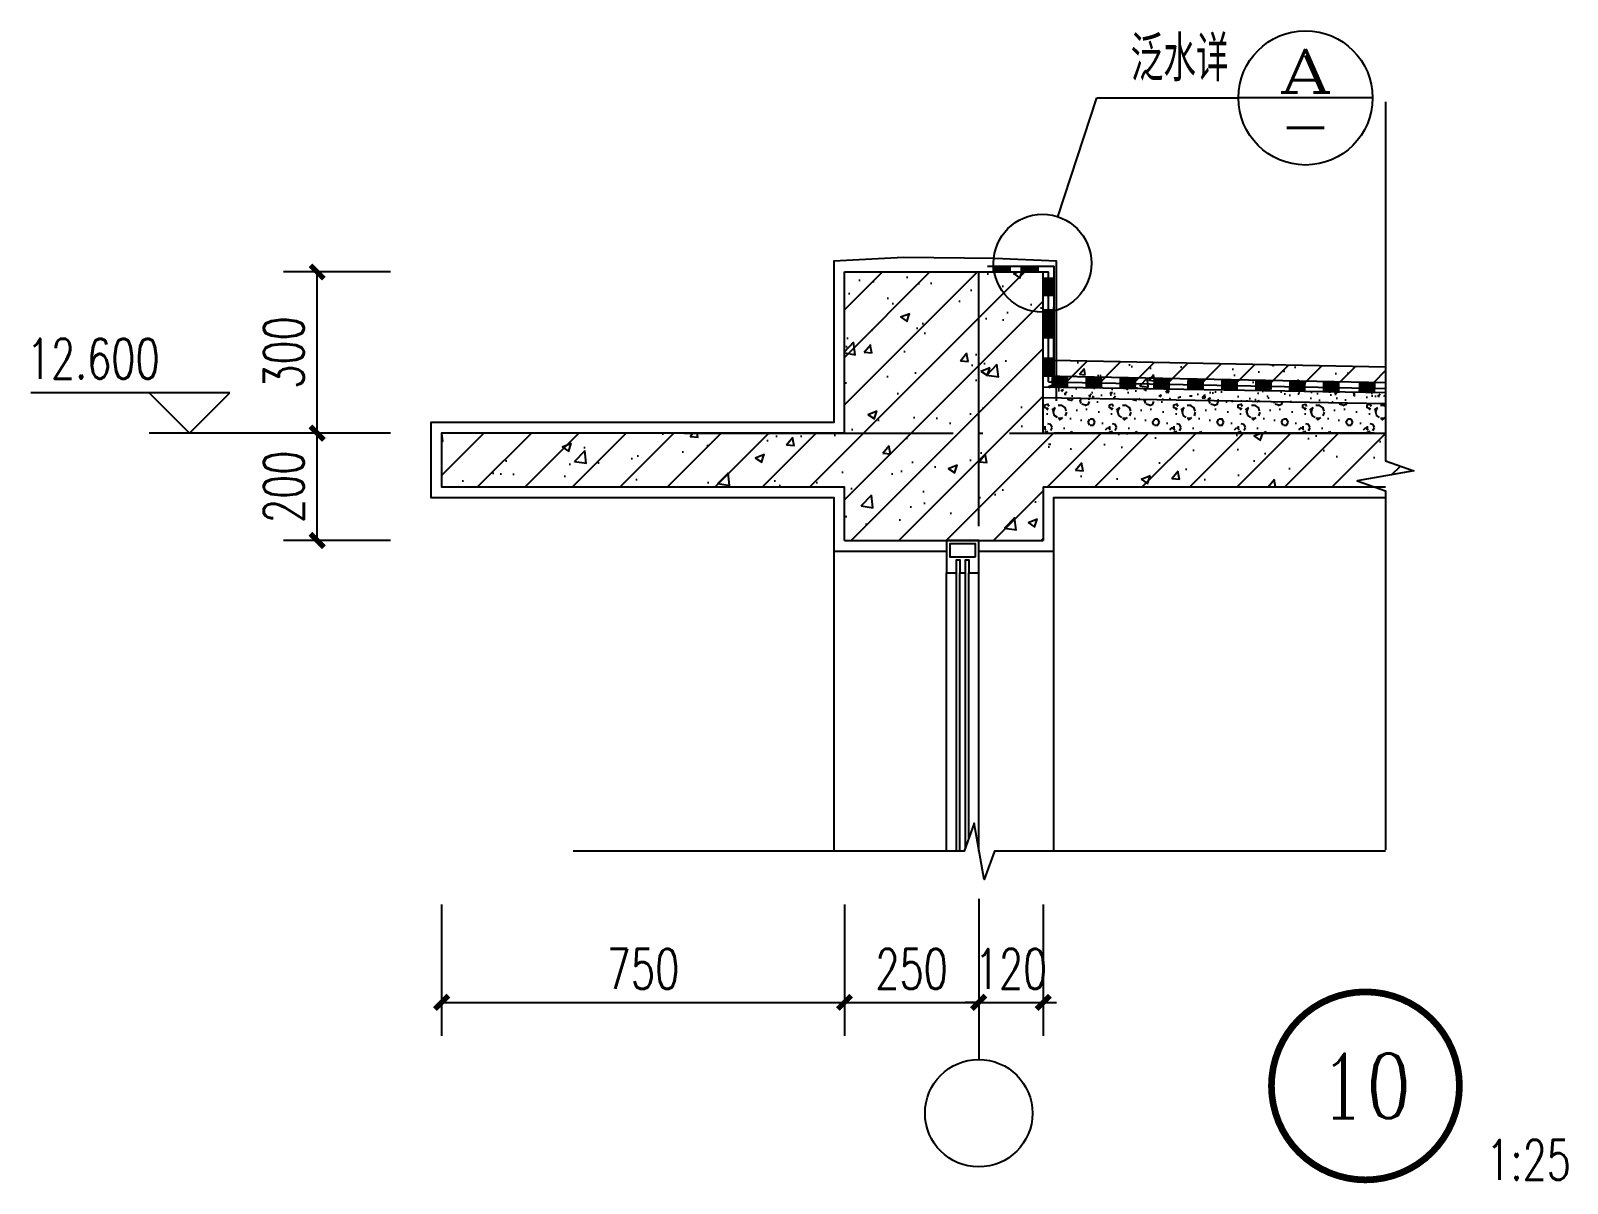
# Model space of a CAD drawing. Extents: x 79570 to 678837, y -1139230 to -612789.
# Drawn here: x 665771 to 668631, y -790261 to -788115 of the extents above; entities that cross this region are included whole.
import ezdxf
from ezdxf.enums import TextEntityAlignment as Align

# ---------------------------------------------------------------- set-up
doc = ezdxf.new("R2010")
doc.units = 0
doc.header["$LTSCALE"] = 1000
doc.header["$MEASUREMENT"] = 0
doc.linetypes.add('DOTE', pattern=[2.42, 2, -0.2, 0.02, -0.2])
for name, color, linetype in [('4', 4, 'Continuous'), ('A-剖-0.10mm.......SECT-L01', 156, 'Continuous'), ('A-剖-0.20mm.......SECT-L04', 42, 'Continuous'), ('A-剖-填充.........SECT-PATT', 156, 'Continuous'), ('A-立-线.18........ELEV-L.18', 153, 'Continuous'), ('A-通-结构剖线.....COMM-STRU-SECT', 20, 'Continuous'), ('A-通-轴线.........COMM-GRID', 27, 'DOTE'), ('A-通-门窗剖线.....COMM-GLAZ-SECT', 150, 'Continuous'), ('AXIS', 3, 'Continuous'), ('AXIS_TEXT', 7, 'Continuous'), ('DIM_ELEV', 3, 'Continuous'), ('DIM_IDEN', 210, 'Continuous'), ('DIM_SYMB', 3, 'Continuous'), ('PUB_DIM', 3, 'Continuous'), ('PUB_TEXT', 7, 'Continuous'), ('保温层', 146, 'Continuous'), ('防水层', 6, 'Continuous')]:
    doc.layers.add(name, color=color, linetype=linetype)
doc.styles.add('_TCH_DIM', font='SIMPLEX', dxfattribs={"bigfont": 'GBCBIG'})
doc.styles.add('_TCH_DIM_T3', font='SIMPLEX', dxfattribs={"width": 0.705882, "bigfont": 'GBCBIG'})
doc.styles.add('_TCH_LABEL', font='COMPLEX', dxfattribs={"bigfont": 'GBCBIG'})
doc.styles.add('COMPLEX', font='COMPLEX')
doc.dimstyles.new('_TCH_ARCH&&25', dxfattribs={"dimtxt": 74.375, "dimasz": 25, "dimexe": 62.5, "dimexo": 75, "dimgap": 25, "dimtad": 1, "dimdec": 0, "dimzin": 0, "dimdsep": 46, "dimtxsty": '_TCH_DIM_T3', "dimblk": 'ARCHTICK', "dimcen": 0.09, "dimclrt": 7, "dimazin": 2, "dimtfac": 1, "dimtdec": 0, "dimtix": 1, "dimtmove": 2, "dimatfit": 3, "dimfxl": 1, "dimtolj": 1, "dimtzin": 0, "dimarcsym": 0})

# ---------------------------------------------------------------- blocks, each defined once
blk = doc.blocks.new('A$C7B8302AA')
at = {"layer": 'A-通-门窗剖线.....COMM-GLAZ-SECT'}
for points in [[(-5.8, -58.3), (-5.8, 0), (-64.2, 0), (-64.2, -58.3), (-46.1, -58.3), (-46.1, -35), (-40.3, -35), (-40.3, -58.3), (-29.8, -58.3), (-29.8, -35), (-23.9, -35), (-23.9, -58.3)], [(-11.7, -29.2), (-11.7, -5.8), (-58.3, -5.8), (-58.3, -29.2), (-49, -29.2), (-49, -29.2), (-34.4, -29.2), (-34.4, -29.2), (-33.8, -29.2), (-33.8, -29.2), (-15.2, -29.2), (-15.2, -29.2)]]:
    blk.add_lwpolyline(points, close=True, dxfattribs=at)
blk = doc.blocks.new('_AXISO')
blk.add_circle((0, 0), 0.5)
at = {"layer": 'AXIS_TEXT', "style": 'COMPLEX', "width": 1.041667}
blk.add_attdef('A', text='', height=0.56, dxfattribs=at).set_placement((-0.25, -0.28), (0.25, -0.28), align=Align.FIT)
blk = doc.blocks.new('$LinePat$防水层1')
at = {"color": 0}
blk.add_solid([(150, 0), (450, 0), (150, -100), (450, -100)], dxfattribs=at)
at = {"layer": 'Defpoints'}
for p in [(0, 0), (600, 0)]:
    blk.add_point(p, dxfattribs=at)
blk = doc.blocks.new('_ArchTick')
at = {"color": 0, "linetype": 'ByBlock', "const_width": 0.4}
blk.add_lwpolyline([(-0.5, -0.5), (0.5, 0.5)], dxfattribs=at)
blk = doc.blocks.new('*D3365')
at = {"layer": 'Defpoints', "color": 0, "transparency": 16777216}
for p in [(666535.7, -789666.7), (667285.7, -789666.7), (667285.7, -789924.1)]:
    blk.add_point(p, dxfattribs=at)
at = {"layer": 'PUB_DIM', "color": 0, "lineweight": -2, "transparency": 16777216}
for p, q in [((666535.7, -789741.7), (666535.7, -789986.6)), ((667285.7, -789741.7), (667285.7, -789986.6)), ((666535.7, -789924.1), (667285.7, -789924.1))]:
    blk.add_line(p, q, dxfattribs=at)
at = {"layer": 'PUB_DIM', "color": 0, "lineweight": -2, "transparency": 16777216, "xscale": 25, "yscale": 25, "zscale": 25, "rotation": 180}
blk.add_blockref('_ArchTick', (666535.7, -789924.1), dxfattribs=at)
at = {"layer": 'PUB_DIM', "color": 0, "lineweight": -2, "transparency": 16777216, "xscale": 25, "yscale": 25, "zscale": 25}
blk.add_blockref('_ArchTick', (667285.7, -789924.1), dxfattribs=at)
at = {"layer": 'PUB_DIM', "color": 7, "transparency": 16777216, "insert": (666910.7, -789861.9), "char_height": 74.38, "attachment_point": 5, "style": '_TCH_DIM_T3'}
blk.add_mtext('\\A1;750', dxfattribs=at)
blk = doc.blocks.new('*D3366')
at = {"layer": 'Defpoints', "color": 0, "transparency": 16777216}
for p in [(667285.7, -789666.7), (667535.7, -789666.7), (667535.7, -789924.1)]:
    blk.add_point(p, dxfattribs=at)
at = {"layer": 'PUB_DIM', "color": 0, "lineweight": -2, "transparency": 16777216}
for p, q in [((667285.7, -789741.7), (667285.7, -789986.6)), ((667535.7, -789741.7), (667535.7, -789986.6)), ((667285.7, -789924.1), (667535.7, -789924.1))]:
    blk.add_line(p, q, dxfattribs=at)
at = {"layer": 'PUB_DIM', "color": 0, "lineweight": -2, "transparency": 16777216, "xscale": 25, "yscale": 25, "zscale": 25, "rotation": 180}
blk.add_blockref('_ArchTick', (667285.7, -789924.1), dxfattribs=at)
at = {"layer": 'PUB_DIM', "color": 0, "lineweight": -2, "transparency": 16777216, "xscale": 25, "yscale": 25, "zscale": 25}
blk.add_blockref('_ArchTick', (667535.7, -789924.1), dxfattribs=at)
at = {"layer": 'PUB_DIM', "color": 7, "transparency": 16777216, "insert": (667410.7, -789861.9), "char_height": 74.38, "attachment_point": 5, "style": '_TCH_DIM_T3'}
blk.add_mtext('\\A1;250', dxfattribs=at)
blk = doc.blocks.new('*D3367')
at = {"layer": 'Defpoints', "color": 0, "transparency": 16777216}
for p in [(667535.7, -789666.7), (667655.7, -789666.7), (667655.7, -789924.1)]:
    blk.add_point(p, dxfattribs=at)
at = {"layer": 'PUB_DIM', "color": 0, "lineweight": -2, "transparency": 16777216}
for p, q in [((667535.7, -789741.7), (667535.7, -789986.6)), ((667655.7, -789741.7), (667655.7, -789986.6)), ((667535.7, -789924.1), (667510.7, -789924.1)), ((667535.7, -789924.1), (667655.7, -789924.1)), ((667655.7, -789924.1), (667680.7, -789924.1))]:
    blk.add_line(p, q, dxfattribs=at)
at = {"layer": 'PUB_DIM', "color": 0, "lineweight": -2, "transparency": 16777216, "xscale": 25, "yscale": 25, "zscale": 25}
blk.add_blockref('_ArchTick', (667535.7, -789924.1), dxfattribs=at)
at = {"layer": 'PUB_DIM', "color": 0, "lineweight": -2, "transparency": 16777216, "xscale": 25, "yscale": 25, "zscale": 25, "rotation": 180}
blk.add_blockref('_ArchTick', (667655.7, -789924.1), dxfattribs=at)
at = {"layer": 'PUB_DIM', "color": 7, "transparency": 16777216, "insert": (667595.7, -789861.9), "char_height": 74.38, "attachment_point": 5, "style": '_TCH_DIM_T3'}
blk.add_mtext('\\A1;120', dxfattribs=at)
blk = doc.blocks.new('*D3368')
at = {"layer": 'Defpoints', "color": 0, "transparency": 16777216}
for p in [(666304, -788864.4), (666515.3, -788864.4), (666515.3, -789064.4)]:
    blk.add_point(p, dxfattribs=at)
at = {"layer": 'PUB_DIM', "color": 0, "lineweight": -2, "transparency": 16777216}
for p, q in [((666440.3, -788864.4), (666241.5, -788864.4)), ((666304, -789064.4), (666304, -788864.4)), ((666440.3, -789064.4), (666241.5, -789064.4))]:
    blk.add_line(p, q, dxfattribs=at)
at = {"layer": 'PUB_DIM', "color": 0, "lineweight": -2, "transparency": 16777216, "xscale": 25, "yscale": 25, "zscale": 25}
for p, rotation in [((666304, -788864.4), 90), ((666304, -789064.4), 270)]:
    blk.add_blockref('_ArchTick', p, dxfattribs=dict(at, rotation=rotation))
at = {"layer": 'PUB_DIM', "color": 7, "transparency": 16777216, "insert": (666241.8, -788964.4), "char_height": 74.38, "attachment_point": 5, "rotation": 90, "style": '_TCH_DIM_T3'}
blk.add_mtext('\\A1;200', dxfattribs=at)
blk = doc.blocks.new('*D3369')
at = {"layer": 'Defpoints', "color": 0, "transparency": 16777216}
for p in [(666304, -788564.4), (666515.3, -788564.4), (666515.3, -788864.4)]:
    blk.add_point(p, dxfattribs=at)
at = {"layer": 'PUB_DIM', "color": 0, "lineweight": -2, "transparency": 16777216}
for p, q in [((666440.3, -788564.4), (666241.5, -788564.4)), ((666304, -788864.4), (666304, -788564.4)), ((666440.3, -788864.4), (666241.5, -788864.4))]:
    blk.add_line(p, q, dxfattribs=at)
at = {"layer": 'PUB_DIM', "color": 0, "lineweight": -2, "transparency": 16777216, "xscale": 25, "yscale": 25, "zscale": 25}
for p, rotation in [((666304, -788564.4), 90), ((666304, -788864.4), 270)]:
    blk.add_blockref('_ArchTick', p, dxfattribs=dict(at, rotation=rotation))
at = {"layer": 'PUB_DIM', "color": 7, "transparency": 16777216, "insert": (666241.8, -788714.4), "char_height": 74.38, "attachment_point": 5, "rotation": 90, "style": '_TCH_DIM_T3'}
blk.add_mtext('\\A1;300', dxfattribs=at)

msp = doc.modelspace()

# ---------------------------------------------------------------- hatches: boundary and pattern name
at = {"layer": 'A-剖-0.10mm.......SECT-L01'}
h = msp.add_hatch(dxfattribs=at)
h.set_pattern_fill('AR-CONC', color=256, scale=25)
h.set_pattern_definition([(50, (292718.66, -639159.07), (45.5461672, -3.9847714), [4.7625, -52.3875]), (355, (292718.66, -639159.07), (-8.8107065, 47.7641607), [3.81, -41.91]), (100.451, (292722.457, -639159.4), (36.7356254, 43.779172), [4.0475, -44.5225]), (46.1842, (292718.66, -639146.37), (67.76976, -10.510582), [7.14375, -78.58125]), (96.6356, (292724.31, -639147.246), (59.351059, 61.856389), [6.07125, -66.78375]), (351.184, (292718.66, -639146.37), (59.351151, 61.85628), [5.715, -62.865]), (21, (292725.01, -639149.545), (37.90372, -25.5663796), [4.7625, -52.3875]), (326, (292725.01, -639149.545), (15.450507, 46.0469915), [3.81, -41.91]), (71.4514, (292728.17, -639151.675), (53.3541227, 20.4807144), [4.0475, -44.5225]), (37.5, (292718.662, -639159.07), (0.7721508, 21.1387597), [0, -41.402, 0, -42.545, 0, -42.06875]), (7.5, (292718.662, -639159.07), (16.7049156, 25.0451437), [0, -24.257, 0, -40.4495, 0, -16.03375]), (327.5, (292704.501, -639159.07), (33.8976488, -1.432186), [0, -15.875, 0, -49.53, 0, -65.7225]), (317.5, (292698.15, -639159.07), (37.0322953, 6.3566228), [0, -20.6375, 0, -32.893, 0, -46.6725])])
h.paths.add_polyline_path([(667655.2, -788798.9), (667655.2, -788778.9), (668289.9, -788789.7), (668293, -788809.8)])
at = {"layer": 'A-剖-填充.........SECT-PATT'}
h = msp.add_hatch(dxfattribs=at)
h.set_pattern_fill('钢筋混凝土', color=256, scale=25)
h.set_pattern_definition([(45, (40133.674, 59679.66), (-44.194174, 44.194174), []), (50, (40133.67, 59679.66), (179.315046, -15.688034), [18.75, -206.25]), (355, (40133.67, 59679.66), (-34.687833, 188.048033), [15, -165]), (100.4514, (40148.62, 59678.35), (144.627345, 172.359886), [15.935047, -175.285528]), (46.1842, (40133.67, 59729.66), (266.81026, -41.379754), [28.125, -309.375]), (96.6356, (40155.9, 59726.21), (233.665676, 243.52947), [23.90257, -262.92825]), (351.1842, (40133.67, 59729.66), (233.665486, 243.52965), [22.5, -247.5]), (21, (40158.67, 59717.16), (149.226763, -100.654723), [18.75, -206.25]), (326, (40158.67, 59717.16), (60.828833, 181.28751), [15, -165]), (71.4514, (40171.11, 59708.77), (210.055657, 80.632624), [15.935047, -175.285528]), (37.5, (40133.674, 59679.66), (3.039964, 83.2234635), [0, -163, 0, -167.5, 0, -165.625]), (7.5, (40133.67, 59679.66), (65.767384, 98.602928), [0, -95.5, 0, -159.25, 0, -63.125]), (327.5, (40077.924, 59679.66), (133.455609, -5.638718), [0, -62.5, 0, -195, 0, -258.75]), (317.5, (40052.92, 59679.66), (145.796542, 25.026246), [0, -81.25, 0, -129.5, 0, -183.75])])
h.paths.add_polyline_path([(668293, -788915.8), (668293, -788864.4), (667655.7, -788864.4), (667535.7, -788864.4), (667535.7, -789064.4), (667535.7, -789064.4), (667655.7, -789064.4), (667655.7, -788964.4), (668271.3, -788964.4), (668240.5, -788953.4), (668345.5, -788934.9)])
h.paths.add_polyline_path([(667655.7, -788639.4, -0.366901), (667564.6, -788564.4), (667535.7, -788564.4), (667535.7, -788864.4), (667655.7, -788864.4)])
h.paths.add_polyline_path([(667535.7, -788564.4), (667415.7, -788564.4), (667285.7, -788564.4), (667285.7, -788864.4), (667535.7, -788864.4)])
h.paths.add_polyline_path([(667535.7, -788864.4), (666988, -788864.4), (666535.7, -788864.4), (666535.7, -788964.4), (667285.7, -788964.4), (667285.7, -789064.4), (667415.7, -789064.4), (667535.7, -789064.4)])
h.paths.add_polyline_path([(667655.7, -788564.4), (667564.6, -788564.4, 0.366901), (667655.7, -788639.4)], flags=17)
h = msp.add_hatch(dxfattribs=at)
h.set_pattern_fill('钢筋混凝土', color=256, scale=15, style=0)
h.set_pattern_definition([(45, (1399619.604, -492589.006), (-31.8198052, 31.8198052), []), (50, (1399619.6, -492589.01), (129.106832, -11.295384), [13.5, -148.5]), (355, (1399619.6, -492589), (-24.975239, 135.394584), [10.8, -118.8]), (100.4514, (1399630.36, -492589.95), (104.131688, 124.099117), [11.473234, -126.20558]), (46.1842, (1399619.6, -492553), (192.103383, -29.793417), [20.25, -222.75]), (96.6356, (1399635.61, -492555.49), (168.239283, 175.341216), [17.20985, -189.30834]), (351.1842, (1399619.6, -492553), (168.23915, 175.34135), [16.2, -178.2]), (21, (1399637.6, -492562.01), (107.443269, -72.4714), [13.5, -148.5]), (326, (1399637.6, -492562), (43.79676, 130.527007), [10.8, -118.8]), (71.4514, (1399646.56, -492568.05), (151.240072, 58.05549), [11.473234, -126.20558]), (37.5, (1399619.604, -492589.006), (2.188774, 59.9208937), [0, -117.36, 0, -120.6, 0, -119.25]), (7.5, (1399619.604, -492589.006), (47.352517, 70.994108), [0, -68.76, 0, -114.66, 0, -45.45]), (327.5, (1399579.464, -492589.006), (96.0880385, -4.059877), [0, -45, 0, -140.4, 0, -186.3]), (317.5, (1399561.46, -492589.01), (104.9735105, 18.018897), [0, -58.5, 0, -93.24, 0, -132.3])])
h.paths.add_polyline_path([(668293, -788741.4), (668293, -788769.3), (667871.4, -788769.9), (667871.4, -788785.7), (667655.2, -788779.2), (667655.2, -788729.2)])
at = {"layer": '保温层'}
h = msp.add_hatch(dxfattribs=at)
h.set_pattern_fill('加气混凝土', color=256, scale=10)
h.set_pattern_definition([(0, (292754.66, -639215.68), (60, 120), [0, -120]), (0, (292684.46, -639231.88), (60, 120), [0, -120]), (0, (292723.46, -639233.08), (60, 120), [0, -120]), (0, (292766.06, -639197.68), (60, 120), [0, -120]), (0, (292716.26, -639239.08), (60, 120), [0, -120]), (0, (292778.06, -639122.08), (60, 120), [0, -120]), (0, (292741.46, -639131.68), (60, 120), [0, -120]), (0, (292760.66, -639146.68), (60, 120), [0, -120]), (0, (292662.86, -639149.08), (60, 120), [0, -120]), (0, (292721.66, -639154.48), (60, 120), [0, -120]), (0, (292698.86, -639185.08), (60, 120), [0, -120]), (0, (292700.06, -639230.08), (60, 120), [0, -120]), (0, (292745.06, -639234.88), (60, 120), [0, -120]), (0, (292778.06, -639182.08), (60, 120), [0, -120]), (0, (292665.86, -639200.68), (60, 120), [0, -120]), (0, (292676.06, -639180.28), (60, 120), [0, -120]), (0, (292722.86, -639188.68), (60, 120), [0, -120]), (0, (292706.06, -639206.08), (60, 120), [0, -120]), (0, (292696.46, -639166.48), (60, 120), [0, -120]), (0, (292711.46, -639121.48), (60, 120), [0, -120]), (0, (292670.66, -639225.88), (60, 120), [0, -120]), (0, (292736.66, -639146.08), (60, 120), [0, -120]), (0, (292680.86, -639144.28), (60, 120), [0, -120]), (0, (292671.26, -639128.68), (60, 120), [0, -120]), (130.601294, (292770.691, -639159.651), (-299.99999669, 360.00000157), [5.26831, -2207.4222]), (18.434949, (292762.12, -639157.365), (299.9999989, 119.9999991), [5.421048, -753.52558]), (90, (292762.12, -639162.51), (60, 120), [5.142857, -234.85713]), (161.565051, (292767.262, -639164.222), (-300.0000015, 119.99999105), [5.421048, -753.52558]), (53.130102, (292767.262, -639164.222), (60.0000001, 120), [5.714286, -594.2857]), (135, (292771.834, -639225.365), (-60.0000073, 119.999992), [4.848732, -334.56252]), (45, (292764.976, -639225.365), (59.9999996, 119.9999995), [4.848732, -334.56252]), (135, (292768.405, -639228.794), (-60.0000073, 119.999992), [4.848732, -334.56252]), (45, (292768.405, -639228.794), (59.9999996, 119.9999995), [4.848732, -334.56252]), (116.56505, (292714.12, -639144.79), (-1e-05, 239.999993), [6.388765, -127.7753]), (180, (292711.26, -639139.08), (-60, 120), [6.857143, -113.14285]), (63.43495, (292701.55, -639144.79), (5e-07, 240), [6.388765, -127.7753]), (116.56505, (292704.4, -639150.51), (-1e-05, 239.999993), [6.388765, -127.7753]), (0, (292704.4, -639150.51), (60, 120), [6.857143, -113.14285]), (63.43495, (292711.26, -639150.51), (5e-07, 240), [6.388765, -127.7753]), (107.102728, (292759.262, -639185.365), (-179.99999312, 600.00000097), [7.77227, -3256.5805]), (143.972626, (292756.976, -639177.9365), (-1139.99998555, 839.99999905), [7.77227, -1624.404]), (180, (292750.69, -639173.37), (-60, 120), [7.42857, -112.57142]), (36.0273733, (292736.976, -639177.9365), (1139.99999158, 839.99999094), [7.77227, -1624.404]), (71.565051, (292734.69, -639184.794), (180.0000009, 599.999999), [7.228063, -751.71856]), (107.102728, (292736.9764, -639192.222), (-179.99999312, 600.00000097), [7.77227, -3256.5805]), (143.972626, (292743.262, -639196.794), (-1139.99998555, 839.99999905), [7.77227, -1624.404]), (0, (292743.26, -639196.79), (60, 120), [7.42857, -112.57142]), (36.0273733, (292750.691, -639196.794), (1139.99999158, 839.99999094), [7.77227, -1624.404]), (71.565051, (292756.976, -639192.222), (180.0000009, 599.999999), [7.228063, -751.71856]), (150.255118, (292760.405, -639129.365), (-180.0000004, 119.9999985), [4.607004, -962.86392]), (90, (292756.405, -639131.65), (60, 120), [4.57143, -235.42855]), (29.7448813, (292756.405, -639131.651), (180.0000001, 119.99999944), [4.607004, -962.86392]), (116.56505, (292732.4, -639214.51), (-1e-05, 239.999993), [6.388765, -127.7753]), (168.690067, (292729.548, -639208.794), (-540.0000004, 119.999997), [5.82745, -1217.9371]), (41.1859251, (292719.262, -639211.651), (1499.99999091, 1319.99998846), [6.07437, -2545.1604]), (90, (292719.26, -639217.365), (60, 120), [5.714286, -234.2857]), (138.814074, (292723.8335, -639221.365), (-1499.99997334, 1320.00000841), [6.07437, -2545.1604]), (16.6992442, (292723.8335, -639221.365), (1979.9999851, 599.999993716), [5.96589, -2499.7075]), (60.9453959, (292729.548, -639219.651), (59.99999984, 119.99999894), [5.883217, -2465.0679]), (109.983106, (292682.1193, -639164.222), (-300.00000113, 839.99999778), [6.6884, -2802.4395]), (155.556045, (292679.8335, -639157.9365), (-780.000002973, 359.99999252), [6.904597, -2893.0263]), (24.4439547, (292667.262, -639157.9365), (780.00000039, 359.99999827), [6.904597, -2893.0263]), (70.0168934, (292664.9764, -639164.222), (300.000000904, 839.999997916), [6.6884, -2802.4395]), (109.983106, (292667.262, -639170.508), (-300.00000113, 839.99999778), [6.6884, -2802.4395]), (160.016893, (292673.548, -639172.794), (-300.00000018, 119.99999453), [6.6884, -1397.8755]), (19.9831065, (292673.548, -639172.794), (299.99999835, 119.9999998), [6.6884, -1397.8755]), (70.0168934, (292679.8335, -639170.508), (300.000000904, 839.999997916), [6.6884, -2802.4395]), (122.005383, (292726.691, -639175.079), (-60.00000805, 119.99999387), [5.390846, -1126.6868]), (18.434949, (292718.69, -639172.222), (299.9999989, 119.9999991), [5.421048, -753.52558]), (90, (292718.69, -639177.365), (60, 120), [5.142857, -234.85713]), (161.565051, (292723.834, -639179.08), (-300.0000015, 119.99999105), [5.421048, -753.52558]), (54.4623222, (292723.8335, -639179.079), (419.99999939, 599.9999991), [4.915614, -2059.6423]), (116.56505, (292691.83, -639204.22), (-1e-05, 239.999993), [6.388765, -127.7753]), (180, (292688.98, -639198.51), (-60, 120), [6.285714, -113.71428]), (59.0362434, (292679.262, -639204.222), (60.0000002, 119.99999942), [6.663946, -1392.7644]), (120.963756, (292682.691, -639209.936), (-60.0000082, 119.9999945), [6.663946, -1392.7644]), (0, (292682.69, -639209.94), (60, 120), [6.285714, -113.71428]), (63.43495, (292688.98, -639209.94), (5e-07, 240), [6.388765, -127.7753])])
h.paths.add_polyline_path([(668293, -788809.8), (668293, -788864.4), (667655.2, -788864.4), (667655.2, -788798.9)])

# ---------------------------------------------------------------- linework, layer by layer
at = {"layer": '4'}
for p, q in [((668293, -788741.4), (667675.7, -788729.2)), ((668293, -788789.7), (667655.2, -788778.9)), ((668293, -788809.8), (667655.2, -788798.9))]:
    msp.add_line(p, q, dxfattribs=at)
at = {"layer": 'A-剖-0.20mm.......SECT-L04'}
for p, q in [((667675.7, -788779.1), (667675.7, -788629.9)), ((668271.9, -788864.4), (667675.7, -788864.4))]:
    msp.add_line(p, q, dxfattribs=at)
for points in [[(667565.7, -788539.3), (667395.5, -788537.3), (667395.7, -788537.3), (667265.7, -788544.4), (667265.7, -788844.4), (666515.7, -788844.4), (666515.7, -788984.4), (667265.7, -788984.4), (667265.7, -789084.4), (667395.7, -789084.4), (667395.7, -789084.4), (667475.7, -789084.4)], [(667680.7, -788804.4), (667680.7, -788544.4), (667565.7, -788539.3)], [(667535.7, -789084.4), (667675.7, -789084.4), (667675.7, -788984.4), (668293, -788984.4)]]:
    msp.add_lwpolyline(points, dxfattribs=at)
at = {"layer": 'A-立-线.18........ELEV-L.18'}
for p, q in [((667265.7, -789084.4), (667265.7, -789642.9)), ((667675.7, -789642.9), (667675.7, -789084.4))]:
    msp.add_line(p, q, dxfattribs=at)
at = {"layer": 'A-通-结构剖线.....COMM-STRU-SECT'}
for p, q in [((667285.7, -788864.4), (667285.7, -788564.4)), ((667285.7, -788564.4), (667415.7, -788564.4)), ((667415.7, -788564.4), (667655.7, -788564.4)), ((667415.7, -788564.4), (667655.7, -788564.4)), ((667655.7, -788864.4), (667655.7, -788564.4)), ((667655.7, -788851.4), (667655.7, -788564.4)), ((667655.7, -788777.4), (667655.7, -788564.4)), ((667655.7, -788864.4), (668293, -788864.4)), ((667655.7, -788864.4), (668293, -788864.4)), ((667285.7, -789064.4), (667285.7, -788964.4)), ((667655.7, -788964.4), (667655.7, -789064.4)), ((667655.7, -788964.4), (668293, -788964.4)), ((667285.7, -789064.4), (667415.7, -789064.4)), ((667415.7, -789064.4), (667655.7, -789064.4))]:
    msp.add_line(p, q, dxfattribs=at)
msp.add_lwpolyline([(667285.7, -788864.4), (666535.7, -788864.4), (666535.7, -788964.4), (667285.7, -788964.4)], dxfattribs=at)
at = {"layer": 'A-通-轴线.........COMM-GRID', "linetype": 'DOTE', "ltscale": 0.25}
for p, q in [((667535.7, -789642.9), (667535.7, -788564.4)), ((666988, -788864.4), (668293, -788864.4))]:
    msp.add_line(p, q, dxfattribs=at)
at = {"layer": 'A-通-门窗剖线.....COMM-GLAZ-SECT'}
for points in [[(667475.7, -789642.9), (667475.7, -789124.4)], [(667494.3, -789642.9), (667494.3, -789124.4)], [(667500.3, -789642.9), (667500.3, -789124.4)], [(667511.1, -789636.4), (667511.1, -789124.4)], [(667517.1, -789619.4), (667517.1, -789124.4)], [(667535.7, -789637.3), (667535.7, -789124.4)]]:
    msp.add_lwpolyline(points, dxfattribs=at)
at = {"layer": 'AXIS'}
msp.add_line((667535.7, -789731.2), (667535.7, -790030.4), dxfattribs=at)
msp.add_line((667535.7, -789731.2), (667535.7, -790030.4), dxfattribs=at)
at = {"layer": 'DIM_ELEV'}
for p, q in [((666141.5, -788789.4), (665770.8, -788789.4)), ((666066.5, -788864.4), (665991.5, -788789.4)), ((666066.5, -788864.4), (666141.5, -788789.4)), ((666241.5, -788864.4), (665991.5, -788864.4))]:
    msp.add_line(p, q, dxfattribs=at)
at = {"layer": 'DIM_IDEN'}
for p, q in [((667682.9, -788461.5), (667755.5, -788240.3)), ((667755.5, -788240.3), (668019, -788240.3)), ((668269, -788240.3), (668019, -788240.3))]:
    msp.add_line(p, q, dxfattribs=at)
for centre, radius in [((668144, -788240.3), 125), ((667654.4, -788548.2), 91.2)]:
    msp.add_circle(centre, radius, dxfattribs=at)
at = {"layer": 'DIM_SYMB'}
for points in [[(668293, -788248), (668293, -788915.8), (668345.5, -788934.9), (668240.5, -788953.4), (668293, -788972.1), (668293, -789639.9)], [(668293, -789642.9), (667565, -789642.9), (667545.9, -789695.4), (667527.4, -789590.4), (667508.8, -789642.9), (666780.9, -789642.9)]]:
    msp.add_lwpolyline(points, dxfattribs=at)
at = {"layer": 'DIM_SYMB', "const_width": 12.5}
msp.add_lwpolyline([(668430.6, -790079.6, 1), (668080.6, -790079.6, 1)], format="xyb", close=True, dxfattribs=at)
at = {"layer": '防水层'}
msp.add_line((667655.7, -788564.4), (667665.7, -788564.1), dxfattribs=at)
for points in [[(667552.2, -788553.6), (667675.7, -788553.6), (667675.7, -788766.2)], [(667665.7, -788768.9), (667665.7, -788564.1)], [(668293, -788770.9), (667655.2, -788758.6)], [(667665.7, -788768.9), (668293, -788781.2)]]:
    msp.add_lwpolyline(points, dxfattribs=at)

# ---------------------------------------------------------------- block references
at = {"layer": 'A-通-门窗剖线.....COMM-GLAZ-SECT', "xscale": 1.028571428591385, "yscale": 1.028571428591385, "zscale": 1.028571428591385}
msp.add_blockref('A$C7B8302AA', (667541.7, -789064.4), dxfattribs=at)
at = {"layer": 'AXIS', "xscale": 200, "yscale": 200, "zscale": 200}
msp.add_blockref('_AXISO', (667535.7, -790130.4), dxfattribs=at)
at = {"layer": '防水层', "yscale": 0.1000000000058208, "zscale": 0.1}
for p, xscale, rotation in [((667613.5, -788564.1), 0.1168634526547976, 180), ((667665.7, -788564.1), 0.1168634526547976, 180), ((667655.7, -788627), 0.1168634526547976, 90.00000000000001), ((667665.7, -788627), 0.1168634526547976, 90.00000000000001), ((667655.7, -788686), 0.1168634526547976, 90.00000000000001), ((667665.7, -788686), 0.1168634526547976, 90.00000000000001), ((667655.7, -788706.1), 0.1168634526547976, 90.00000000000001), ((667665.7, -788706.1), 0.1168634526547976, 90.00000000000001), ((667655.7, -788776.2), 0.1168634526547976, 90.00000000000001), ((667665.7, -788776.2), 0.1168634526547976, 90.00000000000001), ((667655, -788778.7), -0.1052519503031878, 178.8733180334854), ((667655.2, -788768.7), -0.1052519503031878, 178.8733180334854), ((667718.2, -788779.9), -0.1052519503031878, 178.8733180334854), ((667718.4, -788769.9), -0.1052519503031878, 178.8733180334854), ((667781.3, -788781.1), -0.1052519503031878, 178.8733180334854), ((667781.5, -788771.1), -0.1052519503031878, 178.8733180334854), ((667844.4, -788782.4), -0.1052519503031878, 178.8733180334854), ((667844.6, -788772.4), -0.1052519503031878, 178.8733180334854), ((667907.6, -788783.6), -0.1052519503031878, 178.8733180334854), ((667907.8, -788773.6), -0.1052519503031878, 178.8733180334854), ((667970.7, -788784.9), -0.1052519503031878, 178.8733180334854), ((667970.9, -788774.9), -0.1052519503031878, 178.8733180334854), ((668033.9, -788786.1), -0.1052519503031878, 178.8733180334854), ((668034, -788776.1), -0.1052519503031878, 178.8733180334854), ((668097, -788787.3), -0.1052519503031878, 178.8733180334854), ((668097.2, -788777.3), -0.1052519503031878, 178.8733180334854), ((668160.1, -788788.6), -0.1052519503031878, 178.8733180334854), ((668160.3, -788778.6), -0.1052519503031878, 178.8733180334854), ((668226.8, -788788.5), -0.1052519503031878, 178.8733180334854), ((668227, -788778.5), -0.1052519503031878, 178.8733180334854)]:
    msp.add_blockref('$LinePat$防水层1', p, dxfattribs=dict(at, xscale=xscale, rotation=rotation))

# ---------------------------------------------------------------- texts
at = {"layer": 'PUB_TEXT', "style": '_TCH_DIM'}
msp.add_text('泛水详', height=84.4, dxfattribs=at).set_placement((667818.6, -788209.4))
at = {"layer": 'PUB_TEXT', "style": '_TCH_LABEL', "width": 1.458333}
for s, p, p2 in [('A', (668093.6, -788230.3), (668194.3, -788230.3)), ('-', (668093.6, -788330.9), (668194.3, -788330.9))]:
    msp.add_text(s, height=80.5, dxfattribs=at).set_placement(p, p2, align=Align.FIT)
at = {"layer": 'PUB_TEXT', "style": '_TCH_DIM', "width": 0.705882}
for s, p in [('12.600', (665763.3, -788763.1)), ('1:25', (668480.6, -790254.6))]:
    msp.add_text(s, height=74.38, dxfattribs=at).set_placement(p)
at = {"layer": 'PUB_TEXT', "style": '_TCH_LABEL'}
msp.add_text('10', height=120.43, dxfattribs=at).set_placement((668169.6, -790139.8), (668341.6, -790139.8), align=Align.FIT)

# ---------------------------------------------------------------- dimensions: what is measured, and where the dimension line sits
at = {"layer": 'PUB_DIM'}
for p1, p2, distance, picture, middle in [((666515.3, -788864.4), (666515.3, -788564.4), 211.2, '*D3369', (666241.8, -788714.4)), ((666515.3, -789064.4), (666515.3, -788864.4), 211.2, '*D3368', (666241.8, -788964.4)), ((666535.7, -789666.7), (667285.7, -789666.7), -257.4, '*D3365', (666910.7, -789861.9)), ((667285.7, -789666.7), (667535.7, -789666.7), -257.4, '*D3366', (667410.7, -789861.9)), ((667535.7, -789666.7), (667655.7, -789666.7), -257.4, '*D3367', (667595.7, -789861.9))]:
    dim = msp.add_aligned_dim(p1=p1, p2=p2, distance=distance, dimstyle='_TCH_ARCH&&25', dxfattribs=at)
    dim.commit()
    dim.dimension.update_dxf_attribs({"geometry": picture, "text_midpoint": middle})

doc.saveas('drawing.dxf')
